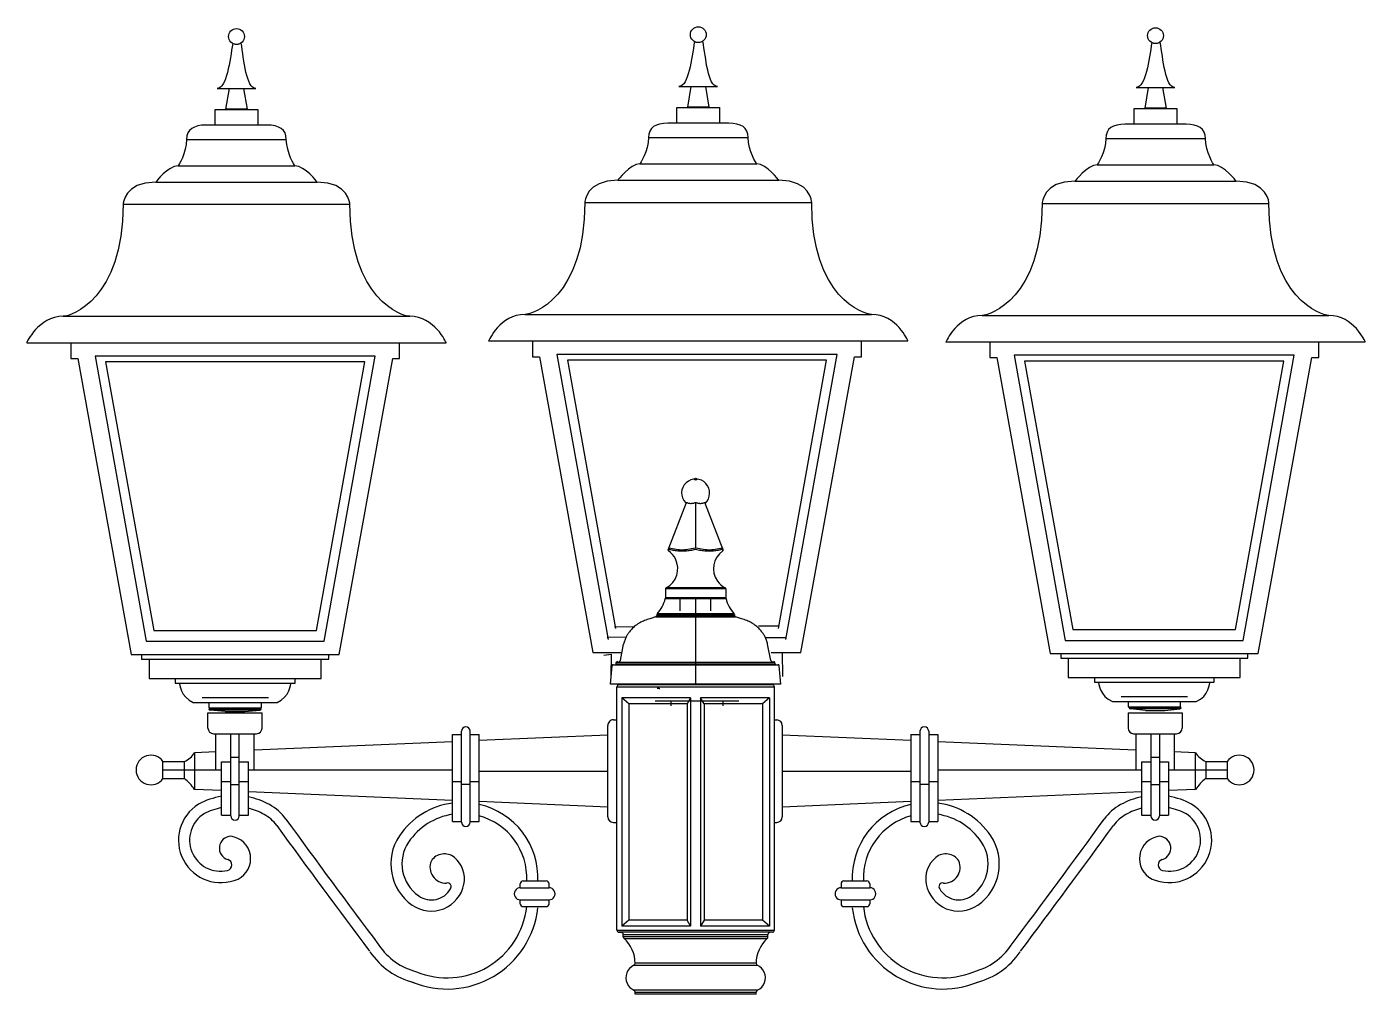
# Model space of a CAD drawing. Extents: x 0 to 180, y 0 to 331.
# Drawn here: x 0.2 to 78.7, y 273.9 to 330.6 of the extents above; entities that cross this region are included whole.
import ezdxf

# ---------------------------------------------------------------- set-up
doc = ezdxf.new("R2010")
doc.units = 0
doc.layers.add('LIVELLO_1', color=160, linetype='Continuous')

# ---------------------------------------------------------------- blocks, each defined once
blk = doc.blocks.new('AI9-BLK1')
at = {"layer": 'LIVELLO_1', "color": 7}
for p, q in [((-53.478, 158.746), (-47.627, 158.746)), ((-80.589, 158.636), (-74.738, 158.636)), ((-26.634, 158.691), (-20.782, 158.691)), ((-53.984, 157.198), (-47.124, 157.198)), ((-81.094, 157.088), (-74.234, 157.088)), ((-27.138, 157.143), (-20.279, 157.143)), ((-82.392, 156.132), (-72.933, 156.132)), ((-55.284, 156.241), (-45.823, 156.241)), ((-28.439, 156.186), (-18.98, 156.186)), ((-84.321, 154.833), (-71.006, 154.833)), ((-57.212, 154.941), (-43.897, 154.941)), ((-30.368, 154.885), (-17.052, 154.885)), ((-87.835, 148.256), (-67.493, 148.256)), ((-60.726, 148.365), (-40.384, 148.365)), ((-33.882, 148.309), (-13.539, 148.309)), ((-52.328, 134.556), (-51.248, 137.339)), ((-50.708, 137.339), (-50.708, 134.646)), ((-49.093, 134.556), (-50.17, 137.339)), ((-52.275, 134.533), (-52.246, 134.586)), ((-48.936, 132.26), (-52.482, 132.26)), ((-52.482, 132.26), (-52.482, 131.736)), ((-48.972, 132.316), (-52.448, 132.316)), ((-48.936, 132.26), (-48.936, 131.736)), ((-52.494, 131.687), (-48.923, 131.687)), ((-50.708, 131.736), (-52.431, 131.736)), ((-51.624, 130.962), (-51.624, 131.658)), ((-50.708, 131.736), (-50.708, 126.669)), ((-48.987, 131.736), (-50.708, 131.736)), ((-49.823, 130.962), (-49.823, 131.658)), ((-53.056, 130.617), (-53.336, 130.521)), ((-53.056, 130.617), (-48.36, 130.617)), ((-52.992, 130.765), (-53.001, 130.677)), ((-48.42, 130.677), (-53.001, 130.677)), ((-52.992, 130.765), (-48.427, 130.765)), ((-48.445, 130.803), (-52.975, 130.803)), ((-48.427, 130.765), (-48.42, 130.677)), ((-48.085, 130.521), (-48.36, 130.617)), ((-55.467, 130.025), (-54.309, 130.044)), ((-45.865, 130.067), (-47.022, 130.067)), ((-55.903, 129.435), (-54.784, 129.442)), ((-55.903, 129.435), (-55.881, 129.391)), ((-55.129, 128.049), (-54.937, 129.009)), ((-45.405, 129.391), (-46.563, 129.391)), ((-46.287, 128.049), (-46.482, 129.009)), ((-83.233, 128.412), (-72.247, 128.412)), ((-82.79, 128.142), (-72.693, 128.142)), ((-29.278, 128.466), (-18.293, 128.466)), ((-28.836, 128.196), (-18.737, 128.196)), ((-55.713, 126.669), (-55.603, 127.753)), ((-55.54, 127.809), (-45.876, 127.809)), ((-55.373, 127.866), (-55.365, 127.941)), ((-55.373, 127.866), (-46.045, 127.866)), ((-46.051, 127.941), (-55.365, 127.941)), ((-46.045, 127.866), (-46.051, 127.941)), ((-45.702, 126.669), (-45.814, 127.753)), ((-81.257, 126.999), (-74.226, 126.999)), ((-81.018, 126.73), (-74.465, 126.73)), ((-50.708, 126.669), (-55.713, 126.669)), ((-55.334, 126.507), (-46.084, 126.507)), ((-55.334, 112.231), (-55.334, 126.507)), ((-55.218, 126.632), (-54.827, 126.669)), ((-46.2, 126.632), (-55.218, 126.632)), ((-54.827, 126.669), (-46.591, 126.669)), ((-45.702, 126.669), (-50.708, 126.669)), ((-46.2, 126.632), (-46.591, 126.669)), ((-46.084, 112.231), (-46.084, 126.507)), ((-27.301, 127.052), (-20.272, 127.052)), ((-27.063, 126.785), (-20.512, 126.785)), ((-79.686, 125.891), (-75.794, 125.891)), ((-55.042, 125.869), (-55.042, 112.467)), ((-54.637, 125.51), (-55.042, 125.869)), ((-51.002, 125.869), (-55.042, 125.869)), ((-51.002, 125.869), (-51.215, 125.51)), ((-51.002, 125.869), (-51.002, 112.467)), ((-50.416, 125.869), (-50.416, 112.467)), ((-46.378, 125.869), (-50.416, 125.869)), ((-46.378, 125.869), (-46.781, 125.51)), ((-46.378, 125.869), (-46.378, 112.467)), ((-25.731, 125.945), (-21.842, 125.945)), ((-79.337, 124.984), (-76.16, 124.984)), ((-79.337, 124.089), (-79.337, 124.984)), ((-76.219, 125.225), (-79.284, 125.225)), ((-79.278, 125.59), (-76.204, 125.59)), ((-78.324, 125.06), (-79.206, 125.142)), ((-76.298, 125.142), (-79.206, 125.142)), ((-78.324, 125.06), (-77.9, 125.06)), ((-77.9, 125.06), (-77.751, 125.06)), ((-77.751, 125.06), (-77.602, 125.06)), ((-76.16, 124.089), (-76.16, 124.984)), ((-54.637, 125.51), (-54.637, 112.825)), ((-51.215, 125.51), (-54.637, 125.51)), ((-52.167, 125.698), (-49.095, 125.698)), ((-51.215, 125.51), (-51.215, 112.825)), ((-50.201, 125.51), (-50.201, 112.825)), ((-46.781, 125.51), (-46.781, 112.825)), ((-25.324, 125.642), (-22.25, 125.642)), ((-25.324, 124.984), (-25.324, 124.089)), ((-25.324, 124.984), (-22.148, 124.984)), ((-22.202, 125.297), (-25.265, 125.297)), ((-24.307, 125.132), (-25.187, 125.216)), ((-22.279, 125.216), (-25.187, 125.216)), ((-24.307, 125.132), (-23.882, 125.132)), ((-23.882, 125.132), (-23.734, 125.132)), ((-23.734, 125.132), (-23.583, 125.132)), ((-22.148, 124.984), (-22.148, 124.089)), ((-55.867, 118.881), (-55.867, 124.243)), ((-55.537, 124.571), (-55.401, 124.571)), ((-46.084, 124.571), (-45.95, 124.571)), ((-45.621, 124.243), (-45.621, 118.881)), ((-79.009, 123.758), (-76.489, 123.758)), ((-78.878, 121.633), (-78.878, 123.758)), ((-78.002, 118.946), (-78.002, 123.758)), ((-77.497, 118.946), (-77.497, 123.758)), ((-76.62, 121.633), (-76.62, 123.758)), ((-64.989, 118.599), (-64.989, 123.721)), ((-64.989, 123.721), (-64.456, 123.721)), ((-64.456, 118.567), (-64.456, 123.913)), ((-63.95, 118.567), (-63.95, 123.913)), ((-63.95, 123.721), (-63.418, 123.721)), ((-63.418, 118.599), (-63.418, 123.721)), ((-55.867, 123.672), (-63.418, 123.353)), ((-38.069, 123.353), (-45.621, 123.672)), ((-38.069, 123.721), (-37.538, 123.721)), ((-38.069, 123.721), (-38.069, 118.599)), ((-37.538, 123.913), (-37.538, 118.567)), ((-37.029, 123.913), (-37.029, 118.567)), ((-37.029, 123.721), (-36.496, 123.721)), ((-36.496, 123.721), (-36.496, 118.599)), ((-24.997, 123.758), (-22.476, 123.758)), ((-24.869, 123.758), (-24.869, 121.633)), ((-23.99, 123.758), (-23.99, 118.946)), ((-23.483, 123.758), (-23.483, 118.946)), ((-22.609, 123.758), (-22.609, 121.633)), ((-78.878, 122.694), (-80.129, 122.639)), ((-80.129, 122.639), (-80.129, 120.492)), ((-64.989, 123.283), (-76.62, 122.791)), ((-24.869, 122.791), (-36.496, 123.283)), ((-21.357, 122.639), (-22.609, 122.694)), ((-21.357, 120.492), (-21.357, 122.639)), ((-81.98, 122.129), (-80.724, 122.129)), ((-81.98, 121.132), (-81.98, 122.129)), ((-80.724, 121.132), (-80.724, 122.129)), ((-78.535, 118.979), (-78.535, 122.118)), ((-78.535, 122.118), (-78.002, 122.118)), ((-78.002, 122.382), (-77.497, 122.382)), ((-77.497, 122.118), (-76.961, 122.118)), ((-76.961, 118.979), (-76.961, 122.118)), ((-24.526, 122.118), (-23.99, 122.118)), ((-24.526, 122.118), (-24.526, 118.979)), ((-23.99, 122.382), (-23.483, 122.382)), ((-23.483, 122.118), (-22.952, 122.118)), ((-22.952, 122.118), (-22.952, 118.979)), ((-20.763, 122.129), (-20.763, 121.132)), ((-20.763, 122.129), (-19.506, 122.129)), ((-19.506, 122.129), (-19.506, 121.132)), ((-81.98, 121.633), (-78.535, 121.633)), ((-81.98, 121.132), (-80.724, 121.132)), ((-76.961, 121.633), (-64.989, 121.633)), ((-63.418, 121.568), (-55.867, 121.568)), ((-45.621, 121.568), (-38.069, 121.568)), ((-36.496, 121.633), (-24.526, 121.633)), ((-22.952, 121.633), (-19.506, 121.633)), ((-20.763, 121.132), (-19.506, 121.132)), ((-78.535, 120.423), (-80.129, 120.492)), ((-78.535, 120.956), (-78.002, 120.956)), ((-78.002, 120.781), (-77.497, 120.781)), ((-77.497, 120.956), (-76.961, 120.956)), ((-64.989, 119.848), (-76.961, 120.356)), ((-64.989, 120.952), (-64.456, 120.952)), ((-64.456, 120.795), (-63.95, 120.795)), ((-63.95, 120.952), (-63.418, 120.952)), ((-38.069, 120.952), (-37.538, 120.952)), ((-37.538, 120.795), (-37.029, 120.795)), ((-37.029, 120.952), (-36.496, 120.952)), ((-24.526, 120.356), (-36.496, 119.848)), ((-24.526, 120.956), (-23.99, 120.956)), ((-23.99, 120.781), (-23.483, 120.781)), ((-23.483, 120.956), (-22.952, 120.956)), ((-21.357, 120.492), (-22.952, 120.423)), ((-55.867, 119.457), (-63.418, 119.781)), ((-38.069, 119.781), (-45.621, 119.457)), ((-78.535, 118.979), (-78.002, 118.979)), ((-77.497, 118.979), (-76.961, 118.979)), ((-24.526, 118.979), (-23.99, 118.979)), ((-23.483, 118.979), (-22.952, 118.979)), ((-64.989, 118.599), (-64.456, 118.599)), ((-63.95, 118.599), (-63.418, 118.599)), ((-55.537, 118.555), (-55.401, 118.555)), ((-46.084, 118.555), (-45.95, 118.555)), ((-38.069, 118.599), (-37.538, 118.599)), ((-37.029, 118.599), (-36.496, 118.599)), ((-61.001, 114.718), (-61.001, 114.952)), ((-60.837, 115.118), (-59.478, 115.118)), ((-59.314, 114.718), (-59.314, 114.952)), ((-42.171, 114.952), (-42.171, 114.718)), ((-42.008, 115.118), (-40.65, 115.118)), ((-40.487, 114.952), (-40.487, 114.718)), ((-61.001, 114.718), (-59.314, 114.718)), ((-61.001, 114.008), (-59.314, 114.008)), ((-61.001, 113.772), (-61.001, 114.008)), ((-59.314, 113.772), (-59.314, 114.008)), ((-42.171, 114.718), (-40.487, 114.718)), ((-42.171, 114.008), (-42.171, 113.772)), ((-42.171, 114.008), (-40.487, 114.008)), ((-40.487, 114.008), (-40.487, 113.772)), ((-60.837, 113.61), (-59.478, 113.61)), ((-42.008, 113.61), (-40.65, 113.61)), ((-54.637, 112.825), (-55.042, 112.467)), ((-51.002, 112.467), (-55.042, 112.467)), ((-51.215, 112.825), (-54.637, 112.825)), ((-51.002, 112.467), (-51.215, 112.825)), ((-50.201, 112.825), (-50.416, 112.467)), ((-46.378, 112.467), (-50.416, 112.467)), ((-46.781, 112.825), (-50.201, 112.825)), ((-46.378, 112.467), (-46.781, 112.825)), ((-55.334, 112.231), (-46.084, 112.231)), ((-46.201, 112.106), (-55.216, 112.106)), ((-55.216, 112.106), (-55.076, 112.103)), ((-54.954, 111.976), (-46.464, 111.976)), ((-54.954, 111.839), (-54.954, 111.976)), ((-46.464, 111.839), (-54.954, 111.839)), ((-54.912, 111.746), (-46.506, 111.746)), ((-46.464, 111.839), (-46.464, 111.976)), ((-46.201, 112.106), (-46.342, 112.103)), ((-54.33, 110.169), (-47.088, 110.169)), ((-47.161, 110.288), (-54.255, 110.288)), ((-47.088, 108.709), (-54.33, 108.709)), ((-54.255, 108.592), (-47.161, 108.592)), ((-54.255, 108.471), (-54.255, 108.592)), ((-47.161, 108.471), (-54.255, 108.471)), ((-47.161, 108.471), (-47.161, 108.592))]:
    blk.add_line(p, q, dxfattribs=at)
for points in [[(-77.045, 160.421), (-78.282, 160.421), (-78.078, 161.631), (-77.25, 161.631)], [(-49.934, 160.53), (-51.172, 160.53), (-50.968, 161.741), (-50.14, 161.741)], [(-23.089, 160.475), (-24.327, 160.475), (-24.123, 161.686), (-23.294, 161.686)], [(-85.962, 145.914), (-82.962, 129.184), (-72.52, 129.184), (-69.518, 145.914)], [(-85.348, 145.578), (-82.519, 129.823), (-72.963, 129.823), (-70.132, 145.578)], [(-32.006, 145.969), (-29.008, 129.238), (-18.566, 129.238), (-15.565, 145.969)], [(-31.395, 145.63), (-28.564, 129.875), (-19.009, 129.875), (-16.178, 145.63)]]:
    blk.add_lwpolyline(points, close=True, dxfattribs=at)
for points in [[(-78.918, 159.477), (-78.918, 160.399), (-77.681, 160.399), (-76.412, 160.399), (-76.412, 159.477)], [(-51.807, 159.587), (-51.807, 160.509), (-50.572, 160.509), (-49.301, 160.509), (-49.301, 159.587)], [(-24.964, 159.532), (-24.964, 160.453), (-23.727, 160.453), (-22.458, 160.453), (-22.458, 159.532)], [(-60.285, 146.76), (-60.285, 145.887), (-59.875, 145.887), (-56.738, 128.522), (-55.098, 128.529)], [(-46.27, 128.529), (-44.525, 128.522), (-41.385, 145.887), (-40.978, 145.887), (-40.978, 146.76)], [(-45.41, 129.292), (-42.41, 146.021), (-58.851, 146.021), (-55.853, 129.292)], [(-45.853, 129.932), (-43.023, 145.685), (-58.238, 145.685), (-55.409, 129.932)], [(-51.248, 137.339), (-51.215, 137.325), (-51.184, 137.313), (-51.151, 137.299), (-51.117, 137.292), (-51.08, 137.284), (-51.044, 137.282), (-51.008, 137.279), (-50.969, 137.279), (-50.933, 137.282), (-50.896, 137.284), (-50.859, 137.292), (-50.817, 137.299), (-50.781, 137.313), (-50.746, 137.325), (-50.708, 137.339), (-50.68, 137.327), (-50.647, 137.316), (-50.616, 137.308), (-50.585, 137.296), (-50.553, 137.292), (-50.52, 137.284), (-50.489, 137.282), (-50.458, 137.279), (-50.428, 137.279), (-50.399, 137.279), (-50.368, 137.282), (-50.338, 137.284), (-50.308, 137.292), (-50.278, 137.296), (-50.25, 137.308), (-50.223, 137.316), (-50.197, 137.327), (-50.17, 137.339)], [(-52.281, 134.675), (-52.282, 134.669), (-52.284, 134.663), (-52.284, 134.657), (-52.285, 134.649), (-52.284, 134.646), (-52.284, 134.64), (-52.282, 134.631), (-52.281, 134.623), (-52.275, 134.617), (-52.273, 134.612), (-52.27, 134.606), (-52.264, 134.599), (-52.258, 134.596), (-52.252, 134.592), (-52.246, 134.586)], [(-52.281, 134.675), (-52.168, 134.646), (-52.065, 134.621), (-51.959, 134.602), (-51.855, 134.585), (-51.759, 134.57), (-51.66, 134.563), (-51.565, 134.556), (-51.471, 134.556), (-51.372, 134.563), (-51.271, 134.57), (-51.166, 134.585), (-51.059, 134.602), (-50.946, 134.621), (-50.83, 134.646), (-50.708, 134.675)], [(-52.246, 134.586), (-52.179, 134.573), (-52.111, 134.554), (-52.042, 134.54), (-51.972, 134.527), (-51.903, 134.516), (-51.833, 134.505), (-51.759, 134.496), (-51.688, 134.489), (-51.616, 134.483), (-51.543, 134.483), (-51.471, 134.483), (-51.396, 134.483), (-51.321, 134.489), (-51.246, 134.496), (-51.168, 134.505), (-51.093, 134.516), (-51.016, 134.527), (-50.938, 134.54), (-50.862, 134.554), (-50.786, 134.573), (-50.708, 134.586)], [(-50.708, 134.675), (-50.589, 134.646), (-50.472, 134.621), (-50.356, 134.602), (-50.25, 134.585), (-50.147, 134.57), (-50.046, 134.563), (-49.949, 134.556), (-49.853, 134.556), (-49.756, 134.563), (-49.661, 134.57), (-49.561, 134.585), (-49.458, 134.602), (-49.354, 134.621), (-49.246, 134.646), (-49.139, 134.675)], [(-50.708, 134.586), (-50.633, 134.573), (-50.555, 134.554), (-50.48, 134.54), (-50.402, 134.527), (-50.324, 134.516), (-50.249, 134.505), (-50.174, 134.496), (-50.097, 134.489), (-50.023, 134.483), (-49.949, 134.483), (-49.876, 134.483), (-49.801, 134.483), (-49.73, 134.489), (-49.658, 134.496), (-49.586, 134.505), (-49.517, 134.516), (-49.446, 134.527), (-49.375, 134.54), (-49.306, 134.554), (-49.239, 134.573), (-49.169, 134.586)], [(-49.139, 134.675), (-49.136, 134.669), (-49.134, 134.663), (-49.134, 134.657), (-49.134, 134.649), (-49.134, 134.646), (-49.134, 134.64), (-49.136, 134.631), (-49.139, 134.623), (-49.14, 134.617), (-49.145, 134.612), (-49.149, 134.606), (-49.153, 134.599), (-49.16, 134.596), (-49.165, 134.592), (-49.169, 134.586)], [(-49.164, 134.573), (-49.142, 134.533), (-49.136, 134.524), (-49.124, 134.504)], [(-56.102, 128.374), (-55.675, 128.435), (-55.681, 127.109)], [(-45.582, 127.109), (-45.614, 128.524), (-45.17, 128.524)], [(-52.852, 126.432), (-52.852, 126.41), (-52.846, 126.377)], [(-46.781, 125.51), (-50.201, 125.51), (-50.416, 125.869)], [(-77.602, 125.06), (-77.178, 125.06), (-76.298, 125.142)], [(-53.089, 125.698), (-52.167, 125.698), (-52.167, 125.394)], [(-49.095, 125.394), (-49.095, 125.698), (-48.174, 125.698)], [(-23.583, 125.132), (-23.158, 125.132), (-22.279, 125.216)]]:
    blk.add_lwpolyline(points, dxfattribs=at)
for centre, radius in [((-77.663, 164.675), 0.464), ((-50.554, 164.784), 0.464), ((-23.71, 164.729), 0.464), ((-50.71, 138.705), 0.0596)]:
    blk.add_circle(centre, radius, dxfattribs=at)
for points, knots in [([(-78.796, 161.631), (-78.242, 161.631), (-78.047, 163.269), (-77.886, 164.265), (-77.82, 164.231), (-77.744, 164.211), (-77.663, 164.211), (-77.565, 164.211), (-77.468, 164.242), (-77.39, 164.295), (-77.222, 163.306), (-77.092, 161.631), (-76.532, 161.631), (-76.532, 161.631), (-78.796, 161.631), (-78.796, 161.631)], [0, 0, 0, 0, 1, 1, 1, 2, 2, 2, 3, 3, 3, 4, 4, 4, 5, 5, 5, 5]), ([(-51.687, 161.741), (-51.132, 161.741), (-50.938, 163.379), (-50.775, 164.375), (-50.71, 164.341), (-50.635, 164.318), (-50.553, 164.318), (-50.455, 164.318), (-50.356, 164.352), (-50.282, 164.405), (-50.111, 163.414), (-49.983, 161.741), (-49.424, 161.741), (-49.424, 161.741), (-51.687, 161.741), (-51.687, 161.741)], [0, 0, 0, 0, 1, 1, 1, 2, 2, 2, 3, 3, 3, 4, 4, 4, 5, 5, 5, 5]), ([(-24.842, 161.686), (-24.288, 161.686), (-24.093, 163.324), (-23.93, 164.32), (-23.865, 164.286), (-23.791, 164.263), (-23.708, 164.263), (-23.611, 164.263), (-23.513, 164.295), (-23.438, 164.35), (-23.267, 163.361), (-23.137, 161.686), (-22.579, 161.686), (-22.579, 161.686), (-24.842, 161.686), (-24.842, 161.686)], [0, 0, 0, 0, 1, 1, 1, 2, 2, 2, 3, 3, 3, 4, 4, 4, 5, 5, 5, 5]), ([(-50.553, 146.815), (-50.553, 146.815), (-62.864, 146.815), (-62.864, 146.815), (-62.864, 146.815), (-62.194, 148.365), (-60.726, 148.365), (-60.266, 148.365), (-57.212, 149.371), (-57.212, 154.941), (-57.212, 154.941), (-57.169, 156.241), (-55.284, 156.241), (-55.284, 156.241), (-54.57, 157.198), (-53.984, 157.198), (-53.984, 157.198), (-53.478, 157.949), (-53.478, 158.746), (-53.478, 159.335), (-53.053, 159.587), (-52.351, 159.587), (-52.351, 159.587), (-50.553, 159.587), (-50.553, 159.587), (-50.553, 159.587), (-48.76, 159.587), (-48.76, 159.587), (-48.054, 159.587), (-47.627, 159.335), (-47.627, 158.746), (-47.627, 157.949), (-47.124, 157.198), (-47.124, 157.198), (-46.537, 157.198), (-45.823, 156.241), (-45.823, 156.241), (-43.937, 156.241), (-43.897, 154.941), (-43.897, 154.941), (-43.897, 149.371), (-40.845, 148.365), (-40.384, 148.365), (-38.916, 148.365), (-38.244, 146.815), (-38.244, 146.815), (-38.244, 146.815), (-50.553, 146.815), (-50.553, 146.815)], [0, 0, 0, 0, 1, 1, 1, 2, 2, 2, 3, 3, 3, 4, 4, 4, 5, 5, 5, 6, 6, 6, 7, 7, 7, 8, 8, 8, 9, 9, 9, 10, 10, 10, 11, 11, 11, 12, 12, 12, 13, 13, 13, 14, 14, 14, 15, 15, 15, 16, 16, 16, 16]), ([(-23.708, 146.76), (-23.708, 146.76), (-36.019, 146.76), (-36.019, 146.76), (-36.019, 146.76), (-35.348, 148.309), (-33.882, 148.309), (-33.421, 148.309), (-30.368, 149.316), (-30.368, 154.885), (-30.368, 154.885), (-30.326, 156.186), (-28.439, 156.186), (-28.439, 156.186), (-27.724, 157.143), (-27.138, 157.143), (-27.138, 157.143), (-26.634, 157.897), (-26.634, 158.691), (-26.634, 159.28), (-26.208, 159.532), (-25.506, 159.532), (-25.506, 159.532), (-23.708, 159.532), (-23.708, 159.532), (-23.708, 159.532), (-21.915, 159.532), (-21.915, 159.532), (-21.21, 159.532), (-20.782, 159.28), (-20.782, 158.691), (-20.782, 157.897), (-20.279, 157.143), (-20.279, 157.143), (-19.694, 157.143), (-18.98, 156.186), (-18.98, 156.186), (-17.092, 156.186), (-17.052, 154.885), (-17.052, 154.885), (-17.052, 149.316), (-14, 148.309), (-13.539, 148.309), (-12.073, 148.309), (-11.4, 146.76), (-11.4, 146.76), (-11.4, 146.76), (-23.708, 146.76), (-23.708, 146.76)], [0, 0, 0, 0, 1, 1, 1, 2, 2, 2, 3, 3, 3, 4, 4, 4, 5, 5, 5, 6, 6, 6, 7, 7, 7, 8, 8, 8, 9, 9, 9, 10, 10, 10, 11, 11, 11, 12, 12, 12, 13, 13, 13, 14, 14, 14, 15, 15, 15, 16, 16, 16, 16]), ([(-77.663, 146.706), (-77.663, 146.706), (-89.976, 146.706), (-89.976, 146.706), (-89.976, 146.706), (-89.305, 148.256), (-87.835, 148.256), (-87.376, 148.256), (-84.321, 149.261), (-84.321, 154.833), (-84.321, 154.833), (-84.28, 156.132), (-82.392, 156.132), (-82.392, 156.132), (-81.68, 157.088), (-81.094, 157.088), (-81.094, 157.088), (-80.589, 157.842), (-80.589, 158.636), (-80.589, 159.225), (-80.164, 159.477), (-79.461, 159.477), (-79.461, 159.477), (-77.663, 159.477), (-77.663, 159.477), (-77.663, 159.477), (-75.872, 159.477), (-75.872, 159.477), (-75.165, 159.477), (-74.738, 159.225), (-74.738, 158.636), (-74.738, 157.842), (-74.234, 157.088), (-74.234, 157.088), (-73.648, 157.088), (-72.933, 156.132), (-72.933, 156.132), (-71.046, 156.132), (-71.006, 154.833), (-71.006, 154.833), (-71.006, 149.261), (-67.956, 148.256), (-67.493, 148.256), (-66.025, 148.256), (-65.355, 146.706), (-65.355, 146.706), (-65.355, 146.706), (-77.663, 146.706), (-77.663, 146.706)], [0, 0, 0, 0, 1, 1, 1, 2, 2, 2, 3, 3, 3, 4, 4, 4, 5, 5, 5, 6, 6, 6, 7, 7, 7, 8, 8, 8, 9, 9, 9, 10, 10, 10, 11, 11, 11, 12, 12, 12, 13, 13, 13, 14, 14, 14, 15, 15, 15, 16, 16, 16, 16]), ([(-87.396, 146.652), (-87.396, 146.652), (-87.396, 145.778), (-87.396, 145.778), (-87.396, 145.778), (-86.986, 145.778), (-86.986, 145.778), (-86.986, 145.778), (-83.848, 128.412), (-83.848, 128.412), (-83.848, 128.412), (-83.233, 128.412), (-83.233, 128.412), (-83.233, 128.412), (-83.233, 128.142), (-83.233, 128.142), (-83.233, 128.142), (-82.79, 128.142), (-82.79, 128.142), (-82.79, 128.142), (-82.79, 126.999), (-82.79, 126.999), (-82.79, 126.999), (-81.257, 126.999), (-81.257, 126.999), (-81.257, 126.999), (-81.257, 126.73), (-81.257, 126.73), (-81.257, 126.73), (-81.018, 126.73), (-81.018, 126.73), (-81.018, 126.73), (-80.949, 125.891), (-80.198, 125.59), (-80.198, 125.59), (-79.278, 125.59), (-79.278, 125.59), (-79.278, 125.59), (-79.278, 125.284), (-79.278, 125.284), (-79.278, 125.284), (-78.901, 125.284), (-78.901, 125.284)], [0, 0, 0, 0, 1, 1, 1, 2, 2, 2, 3, 3, 3, 4, 4, 4, 5, 5, 5, 6, 6, 6, 7, 7, 7, 8, 8, 8, 9, 9, 9, 10, 10, 10, 11, 11, 11, 12, 12, 12, 13, 13, 13, 14, 14, 14, 14]), ([(-78.901, 125.284), (-78.901, 125.284), (-76.579, 125.284), (-76.579, 125.284), (-76.579, 125.284), (-76.204, 125.284), (-76.204, 125.284), (-76.204, 125.284), (-76.204, 125.59), (-76.204, 125.59), (-76.204, 125.59), (-75.285, 125.59), (-75.285, 125.59), (-74.535, 125.891), (-74.465, 126.73), (-74.465, 126.73), (-74.465, 126.73), (-74.226, 126.73), (-74.226, 126.73), (-74.226, 126.73), (-74.226, 126.999), (-74.226, 126.999), (-74.226, 126.999), (-72.693, 126.999), (-72.693, 126.999), (-72.693, 126.999), (-72.693, 128.142), (-72.693, 128.142), (-72.693, 128.142), (-72.247, 128.142), (-72.247, 128.142), (-72.247, 128.142), (-72.247, 128.412), (-72.247, 128.412), (-72.247, 128.412), (-71.633, 128.412), (-71.633, 128.412), (-71.633, 128.412), (-68.495, 145.778), (-68.495, 145.778), (-68.495, 145.778), (-68.088, 145.778), (-68.088, 145.778), (-68.088, 145.778), (-68.088, 146.652), (-68.088, 146.652)], [0, 0, 0, 0, 1, 1, 1, 2, 2, 2, 3, 3, 3, 4, 4, 4, 5, 5, 5, 6, 6, 6, 7, 7, 7, 8, 8, 8, 9, 9, 9, 10, 10, 10, 11, 11, 11, 12, 12, 12, 13, 13, 13, 14, 14, 14, 15, 15, 15, 15]), ([(-33.44, 146.706), (-33.44, 146.706), (-33.44, 145.832), (-33.44, 145.832), (-33.44, 145.832), (-33.032, 145.832), (-33.032, 145.832), (-33.032, 145.832), (-29.894, 128.466), (-29.894, 128.466), (-29.894, 128.466), (-29.278, 128.466), (-29.278, 128.466), (-29.278, 128.466), (-29.278, 128.196), (-29.278, 128.196), (-29.278, 128.196), (-28.836, 128.196), (-28.836, 128.196), (-28.836, 128.196), (-28.836, 127.052), (-28.836, 127.052), (-28.836, 127.052), (-27.301, 127.052), (-27.301, 127.052), (-27.301, 127.052), (-27.301, 126.785), (-27.301, 126.785), (-27.301, 126.785), (-27.063, 126.785), (-27.063, 126.785), (-27.063, 126.785), (-26.995, 125.945), (-26.244, 125.642), (-26.244, 125.642), (-25.324, 125.642), (-25.324, 125.642), (-25.324, 125.642), (-25.324, 125.339), (-25.324, 125.339), (-25.324, 125.339), (-24.948, 125.339), (-24.948, 125.339)], [0, 0, 0, 0, 1, 1, 1, 2, 2, 2, 3, 3, 3, 4, 4, 4, 5, 5, 5, 6, 6, 6, 7, 7, 7, 8, 8, 8, 9, 9, 9, 10, 10, 10, 11, 11, 11, 12, 12, 12, 13, 13, 13, 14, 14, 14, 14]), ([(-24.948, 125.339), (-24.948, 125.339), (-22.625, 125.339), (-22.625, 125.339), (-22.625, 125.339), (-22.25, 125.339), (-22.25, 125.339), (-22.25, 125.339), (-22.25, 125.642), (-22.25, 125.642), (-22.25, 125.642), (-21.329, 125.642), (-21.329, 125.642), (-20.579, 125.945), (-20.512, 126.785), (-20.512, 126.785), (-20.512, 126.785), (-20.272, 126.785), (-20.272, 126.785), (-20.272, 126.785), (-20.272, 127.052), (-20.272, 127.052), (-20.272, 127.052), (-18.737, 127.052), (-18.737, 127.052), (-18.737, 127.052), (-18.737, 128.196), (-18.737, 128.196), (-18.737, 128.196), (-18.293, 128.196), (-18.293, 128.196), (-18.293, 128.196), (-18.293, 128.466), (-18.293, 128.466), (-18.293, 128.466), (-17.68, 128.466), (-17.68, 128.466), (-17.68, 128.466), (-14.541, 145.832), (-14.541, 145.832), (-14.541, 145.832), (-14.133, 145.832), (-14.133, 145.832), (-14.133, 145.832), (-14.133, 146.706), (-14.133, 146.706)], [0, 0, 0, 0, 1, 1, 1, 2, 2, 2, 3, 3, 3, 4, 4, 4, 5, 5, 5, 6, 6, 6, 7, 7, 7, 8, 8, 8, 9, 9, 9, 10, 10, 10, 11, 11, 11, 12, 12, 12, 13, 13, 13, 14, 14, 14, 15, 15, 15, 15]), ([(-50.147, 137.279), (-49.816, 137.588), (-49.797, 138.111), (-50.107, 138.443), (-50.416, 138.779), (-50.936, 138.795), (-51.268, 138.485), (-51.602, 138.172), (-51.621, 137.652), (-51.31, 137.322), (-51.297, 137.308), (-51.284, 137.292), (-51.268, 137.279)], [0, 0, 0, 0, 1, 1, 1, 2, 2, 2, 3, 3, 3, 4, 4, 4, 4]), ([(-52.448, 132.316), (-51.826, 132.634), (-51.579, 133.4), (-51.898, 134.021), (-51.993, 134.206), (-52.133, 134.365), (-52.303, 134.483)], [0, 0, 0, 0, 1, 1, 1, 2, 2, 2, 2]), ([(-49.115, 134.483), (-49.689, 134.083), (-49.831, 133.292), (-49.433, 132.718), (-49.314, 132.547), (-49.153, 132.409), (-48.972, 132.316)], [0, 0, 0, 0, 1, 1, 1, 2, 2, 2, 2]), ([(-53.336, 130.521), (-53.381, 130.507), (-53.429, 130.495), (-53.477, 130.483), (-53.529, 130.467), (-53.578, 130.449), (-53.626, 130.431), (-53.678, 130.412), (-53.73, 130.394), (-53.778, 130.371), (-53.829, 130.351), (-53.877, 130.327), (-53.924, 130.301), (-53.972, 130.278), (-54.018, 130.251), (-54.061, 130.226), (-54.104, 130.194), (-54.148, 130.167), (-54.193, 130.135), (-54.23, 130.106), (-54.271, 130.078), (-54.309, 130.044), (-54.346, 130.011), (-54.384, 129.977), (-54.416, 129.945), (-54.449, 129.913), (-54.481, 129.88), (-54.51, 129.846), (-54.542, 129.809), (-54.568, 129.777), (-54.596, 129.741), (-54.632, 129.693), (-54.667, 129.648), (-54.698, 129.597), (-54.729, 129.545), (-54.758, 129.496), (-54.784, 129.442), (-54.82, 129.377), (-54.848, 129.31), (-54.871, 129.24), (-54.897, 129.167), (-54.915, 129.087), (-54.937, 129.009)], [0, 0, 0, 0, 1, 1, 1, 2, 2, 2, 3, 3, 3, 4, 4, 4, 5, 5, 5, 6, 6, 6, 7, 7, 7, 8, 8, 8, 9, 9, 9, 10, 10, 10, 11, 11, 11, 12, 12, 12, 13, 13, 13, 14, 14, 14, 14]), ([(-46.482, 129.009), (-46.502, 129.087), (-46.52, 129.167), (-46.545, 129.24), (-46.57, 129.31), (-46.6, 129.377), (-46.633, 129.442), (-46.66, 129.496), (-46.691, 129.545), (-46.722, 129.597), (-46.753, 129.648), (-46.786, 129.693), (-46.821, 129.741), (-46.848, 129.777), (-46.875, 129.809), (-46.906, 129.846), (-46.937, 129.88), (-46.969, 129.913), (-47, 129.945), (-47.034, 129.977), (-47.07, 130.011), (-47.108, 130.044), (-47.146, 130.078), (-47.186, 130.106), (-47.227, 130.135), (-47.269, 130.167), (-47.311, 130.194), (-47.355, 130.226), (-47.4, 130.251), (-47.446, 130.278), (-47.491, 130.301), (-47.54, 130.327), (-47.591, 130.351), (-47.638, 130.371), (-47.689, 130.394), (-47.738, 130.412), (-47.789, 130.431), (-47.84, 130.449), (-47.891, 130.467), (-47.94, 130.483), (-47.988, 130.495), (-48.035, 130.507), (-48.085, 130.521)], [0, 0, 0, 0, 1, 1, 1, 2, 2, 2, 3, 3, 3, 4, 4, 4, 5, 5, 5, 6, 6, 6, 7, 7, 7, 8, 8, 8, 9, 9, 9, 10, 10, 10, 11, 11, 11, 12, 12, 12, 13, 13, 13, 14, 14, 14, 14]), ([(-77.899, 125.06), (-77.899, 125.06), (-77.9, 125.06), (-77.9, 125.06), (-77.9, 125.06), (-77.9, 125.061), (-77.9, 125.061), (-77.899, 125.061), (-77.899, 125.061), (-77.899, 125.06)], [0, 0, 0, 0, 1, 1, 1, 2, 2, 2, 3, 3, 3, 3]), ([(-77.75, 125.06), (-77.75, 125.06), (-77.751, 125.06), (-77.751, 125.06), (-77.751, 125.06), (-77.751, 125.061), (-77.751, 125.061), (-77.75, 125.061), (-77.75, 125.061), (-77.75, 125.06)], [0, 0, 0, 0, 1, 1, 1, 2, 2, 2, 3, 3, 3, 3]), ([(-23.88, 125.132), (-23.88, 125.132), (-23.882, 125.132), (-23.882, 125.132), (-23.882, 125.132), (-23.882, 125.135), (-23.882, 125.135), (-23.88, 125.135), (-23.88, 125.135), (-23.88, 125.132)], [0, 0, 0, 0, 1, 1, 1, 2, 2, 2, 3, 3, 3, 3]), ([(-23.732, 125.132), (-23.732, 125.132), (-23.734, 125.132), (-23.734, 125.132), (-23.734, 125.132), (-23.734, 125.135), (-23.734, 125.135), (-23.732, 125.135), (-23.732, 125.135), (-23.732, 125.132)], [0, 0, 0, 0, 1, 1, 1, 2, 2, 2, 3, 3, 3, 3]), ([(-63.95, 123.913), (-63.95, 124.054), (-64.065, 124.17), (-64.202, 124.17), (-64.341, 124.17), (-64.456, 124.054), (-64.456, 123.913)], [0, 0, 0, 0, 1, 1, 1, 2, 2, 2, 2]), ([(-55.537, 124.571), (-55.625, 124.571), (-55.708, 124.539), (-55.768, 124.477), (-55.831, 124.413), (-55.867, 124.33), (-55.867, 124.243)], [0, 0, 0, 0, 1, 1, 1, 2, 2, 2, 2]), ([(-37.029, 123.913), (-37.029, 124.054), (-37.144, 124.17), (-37.284, 124.17), (-37.422, 124.17), (-37.538, 124.054), (-37.538, 123.913)], [0, 0, 0, 0, 1, 1, 1, 2, 2, 2, 2]), ([(-81.98, 122.129), (-82.198, 122.44), (-82.589, 122.573), (-82.953, 122.46), (-83.312, 122.344), (-83.558, 122.01), (-83.558, 121.633), (-83.558, 121.252), (-83.312, 120.915), (-82.953, 120.804), (-82.589, 120.686), (-82.198, 120.82), (-81.98, 121.132)], [0, 0, 0, 0, 1, 1, 1, 2, 2, 2, 3, 3, 3, 4, 4, 4, 4]), ([(-19.506, 121.132), (-19.289, 120.82), (-18.896, 120.686), (-18.532, 120.804), (-18.173, 120.915), (-17.927, 121.252), (-17.927, 121.633), (-17.927, 122.01), (-18.173, 122.344), (-18.532, 122.46), (-18.896, 122.573), (-19.289, 122.44), (-19.506, 122.129)], [0, 0, 0, 0, 1, 1, 1, 2, 2, 2, 3, 3, 3, 4, 4, 4, 4]), ([(-79.892, 119.625), (-81.003, 118.938), (-81.393, 117.508), (-80.783, 116.349), (-80.174, 115.193), (-78.773, 114.705), (-77.575, 115.231)], [0, 0, 0, 0, 1, 1, 1, 2, 2, 2, 2]), ([(-23.908, 115.231), (-22.712, 114.705), (-21.313, 115.193), (-20.702, 116.349), (-20.092, 117.508), (-20.482, 118.938), (-21.595, 119.625)], [0, 0, 0, 0, 1, 1, 1, 2, 2, 2, 2]), ([(-79.546, 119.071), (-80.309, 118.601), (-80.622, 117.653), (-80.283, 116.825), (-79.945, 116.001), (-79.058, 115.538), (-78.187, 115.738)], [0, 0, 0, 0, 1, 1, 1, 2, 2, 2, 2]), ([(-78.002, 118.946), (-78.002, 118.807), (-77.888, 118.692), (-77.749, 118.692), (-77.608, 118.692), (-77.497, 118.807), (-77.497, 118.946)], [0, 0, 0, 0, 1, 1, 1, 2, 2, 2, 2]), ([(-74.769, 118.752), (-72.965, 116.274), (-71.143, 113.808), (-69.304, 111.355), (-68.785, 110.579), (-68, 110.025), (-67.099, 109.792)], [0, 0, 0, 0, 1, 1, 1, 2, 2, 2, 2]), ([(-40.863, 113.61), (-40.699, 112.141), (-39.851, 110.834), (-38.579, 110.083), (-37.308, 109.332), (-35.754, 109.224), (-34.387, 109.792), (-33.487, 110.025), (-32.702, 110.579), (-32.181, 111.355), (-30.342, 113.808), (-28.519, 116.274), (-26.717, 118.752)], [0, 0, 0, 0, 1, 1, 1, 2, 2, 2, 3, 3, 3, 4, 4, 4, 4]), ([(-23.99, 118.946), (-23.99, 118.807), (-23.879, 118.692), (-23.738, 118.692), (-23.599, 118.692), (-23.483, 118.807), (-23.483, 118.946)], [0, 0, 0, 0, 1, 1, 1, 2, 2, 2, 2]), ([(-23.298, 115.738), (-22.43, 115.538), (-21.541, 116.001), (-21.202, 116.825), (-20.865, 117.653), (-21.177, 118.601), (-21.939, 119.071)], [0, 0, 0, 0, 1, 1, 1, 2, 2, 2, 2]), ([(-64.456, 118.567), (-64.456, 118.427), (-64.341, 118.314), (-64.202, 118.314), (-64.065, 118.314), (-63.95, 118.427), (-63.95, 118.567)], [0, 0, 0, 0, 1, 1, 1, 2, 2, 2, 2]), ([(-37.538, 118.567), (-37.538, 118.427), (-37.422, 118.314), (-37.284, 118.314), (-37.144, 118.314), (-37.029, 118.427), (-37.029, 118.567)], [0, 0, 0, 0, 1, 1, 1, 2, 2, 2, 2]), ([(-77.987, 117.741), (-78.33, 117.735), (-78.619, 117.477), (-78.664, 117.135), (-78.709, 116.793), (-78.5, 116.469), (-78.169, 116.372)], [0, 0, 0, 0, 1, 1, 1, 2, 2, 2, 2]), ([(-77.575, 115.231), (-77.049, 115.488), (-76.755, 116.06), (-76.85, 116.636), (-76.94, 117.216), (-77.404, 117.663), (-77.987, 117.741)], [0, 0, 0, 0, 1, 1, 1, 2, 2, 2, 2]), ([(-23.504, 117.741), (-24.08, 117.663), (-24.545, 117.216), (-24.637, 116.636), (-24.732, 116.06), (-24.437, 115.488), (-23.908, 115.231)], [0, 0, 0, 0, 1, 1, 1, 2, 2, 2, 2]), ([(-23.317, 116.372), (-22.988, 116.469), (-22.775, 116.793), (-22.821, 117.135), (-22.867, 117.477), (-23.156, 117.735), (-23.504, 117.741)], [0, 0, 0, 0, 1, 1, 1, 2, 2, 2, 2]), ([(-78.187, 115.738), (-78.041, 115.77), (-77.938, 115.898), (-77.933, 116.048), (-77.929, 116.199), (-78.026, 116.332), (-78.169, 116.372)], [0, 0, 0, 0, 1, 1, 1, 2, 2, 2, 2]), ([(-64.875, 116.5), (-65.075, 116.668), (-65.339, 116.74), (-65.595, 116.698), (-65.852, 116.663), (-66.082, 116.512), (-66.225, 116.297), (-66.357, 116.004), (-66.326, 115.66), (-66.141, 115.393), (-65.96, 115.13), (-65.654, 114.978), (-65.33, 114.995)], [0, 0, 0, 0, 1, 1, 1, 2, 2, 2, 3, 3, 3, 4, 4, 4, 4]), ([(-36.157, 114.995), (-35.833, 114.978), (-35.527, 115.13), (-35.344, 115.393), (-35.161, 115.66), (-35.132, 116.004), (-35.261, 116.297), (-35.403, 116.512), (-35.632, 116.663), (-35.89, 116.698), (-36.149, 116.74), (-36.41, 116.668), (-36.612, 116.5)], [0, 0, 0, 0, 1, 1, 1, 2, 2, 2, 3, 3, 3, 4, 4, 4, 4]), ([(-23.317, 116.372), (-23.461, 116.332), (-23.558, 116.199), (-23.552, 116.048), (-23.549, 115.898), (-23.444, 115.77), (-23.298, 115.738)], [0, 0, 0, 0, 1, 1, 1, 2, 2, 2, 2]), ([(-67.344, 113.7), (-66.801, 113.321), (-66.104, 113.245), (-65.492, 113.492), (-64.879, 113.741), (-64.438, 114.283), (-64.311, 114.932)], [0, 0, 0, 0, 1, 1, 1, 2, 2, 2, 2]), ([(-65.105, 114.651), (-65.05, 114.726), (-65.042, 114.825), (-65.095, 114.902), (-65.147, 114.981), (-65.24, 115.016), (-65.33, 114.995)], [0, 0, 0, 0, 1, 1, 1, 2, 2, 2, 2]), ([(-60.837, 115.118), (-60.88, 115.118), (-60.92, 115.102), (-60.953, 115.068), (-60.98, 115.037), (-61.001, 114.996), (-61.001, 114.952)], [0, 0, 0, 0, 1, 1, 1, 2, 2, 2, 2]), ([(-37.177, 114.932), (-37.051, 114.283), (-36.606, 113.741), (-35.994, 113.492), (-35.383, 113.245), (-34.684, 113.321), (-34.143, 113.7)], [0, 0, 0, 0, 1, 1, 1, 2, 2, 2, 2]), ([(-36.157, 114.995), (-36.246, 115.016), (-36.34, 114.981), (-36.391, 114.902), (-36.44, 114.825), (-36.438, 114.726), (-36.382, 114.651)], [0, 0, 0, 0, 1, 1, 1, 2, 2, 2, 2]), ([(-66.966, 114.239), (-66.671, 114.028), (-66.301, 113.957), (-65.946, 114.036), (-65.592, 114.112), (-65.289, 114.337), (-65.105, 114.651)], [0, 0, 0, 0, 1, 1, 1, 2, 2, 2, 2]), ([(-61.001, 114.718), (-61.126, 114.718), (-61.245, 114.651), (-61.305, 114.541), (-61.37, 114.431), (-61.37, 114.295), (-61.305, 114.187), (-61.245, 114.077), (-61.126, 114.008), (-61.001, 114.008)], [0, 0, 0, 0, 1, 1, 1, 2, 2, 2, 3, 3, 3, 3]), ([(-59.314, 114.008), (-59.189, 114.008), (-59.07, 114.077), (-59.009, 114.187), (-58.944, 114.295), (-58.944, 114.431), (-59.009, 114.541), (-59.07, 114.651), (-59.189, 114.718), (-59.314, 114.718)], [0, 0, 0, 0, 1, 1, 1, 2, 2, 2, 3, 3, 3, 3]), ([(-42.171, 114.718), (-42.298, 114.718), (-42.415, 114.651), (-42.479, 114.541), (-42.543, 114.431), (-42.543, 114.295), (-42.479, 114.187), (-42.415, 114.077), (-42.298, 114.008), (-42.171, 114.008)], [0, 0, 0, 0, 1, 1, 1, 2, 2, 2, 3, 3, 3, 3]), ([(-40.487, 114.008), (-40.36, 114.008), (-40.244, 114.077), (-40.18, 114.187), (-40.118, 114.295), (-40.118, 114.431), (-40.18, 114.541), (-40.244, 114.651), (-40.36, 114.718), (-40.487, 114.718)], [0, 0, 0, 0, 1, 1, 1, 2, 2, 2, 3, 3, 3, 3]), ([(-36.382, 114.651), (-36.2, 114.337), (-35.893, 114.112), (-35.539, 114.036), (-35.184, 113.957), (-34.816, 114.028), (-34.519, 114.239)], [0, 0, 0, 0, 1, 1, 1, 2, 2, 2, 2]), ([(-67.348, 109.186), (-65.794, 108.54), (-64.023, 108.663), (-62.573, 109.52), (-61.123, 110.373), (-60.16, 111.863), (-59.97, 113.537)], [0, 0, 0, 0, 1, 1, 1, 2, 2, 2, 2]), ([(-67.099, 109.792), (-65.733, 109.224), (-64.18, 109.332), (-62.907, 110.083), (-61.634, 110.834), (-60.789, 112.141), (-60.622, 113.61)], [0, 0, 0, 0, 1, 1, 1, 2, 2, 2, 2]), ([(-41.515, 113.537), (-41.327, 111.863), (-40.362, 110.373), (-38.913, 109.52), (-37.462, 108.663), (-35.691, 108.54), (-34.136, 109.186)], [0, 0, 0, 0, 1, 1, 1, 2, 2, 2, 2]), ([(-54.33, 110.169), (-54.734, 109.987), (-54.915, 109.514), (-54.734, 109.111), (-54.654, 108.929), (-54.51, 108.787), (-54.33, 108.709)], [0, 0, 0, 0, 1, 1, 1, 2, 2, 2, 2]), ([(-47.088, 108.709), (-46.684, 108.888), (-46.502, 109.363), (-46.684, 109.767), (-46.764, 109.947), (-46.906, 110.089), (-47.088, 110.169)], [0, 0, 0, 0, 1, 1, 1, 2, 2, 2, 2])]:
    blk.add_open_spline(points, degree=3, knots=knots, dxfattribs=at)
for points in [[(-52.328, 134.556), (-52.336, 134.531), (-52.328, 134.496), (-52.303, 134.483)], [(-49.115, 134.483), (-49.091, 134.496), (-49.081, 134.531), (-49.093, 134.556)], [(-52.448, 132.316), (-52.468, 132.304), (-52.482, 132.283), (-52.482, 132.26)], [(-48.936, 132.26), (-48.936, 132.283), (-48.949, 132.304), (-48.972, 132.316)], [(-52.975, 130.803), (-52.737, 131.047), (-52.571, 131.354), (-52.494, 131.687)], [(-52.975, 130.803), (-52.737, 131.047), (-52.571, 131.354), (-52.494, 131.687)], [(-52.431, 131.736), (-52.462, 131.736), (-52.488, 131.716), (-52.494, 131.687)], [(-48.923, 131.687), (-48.93, 131.716), (-48.956, 131.736), (-48.987, 131.736)], [(-48.923, 131.687), (-48.846, 131.354), (-48.682, 131.047), (-48.445, 130.803)], [(-48.923, 131.687), (-48.846, 131.354), (-48.682, 131.047), (-48.445, 130.803)], [(-53.056, 130.617), (-53.026, 130.622), (-53.001, 130.644), (-53.001, 130.677)], [(-48.42, 130.677), (-48.415, 130.644), (-48.39, 130.622), (-48.36, 130.617)], [(-55.54, 127.809), (-55.574, 127.809), (-55.6, 127.785), (-55.603, 127.753)], [(-55.436, 127.809), (-55.404, 127.809), (-55.376, 127.832), (-55.373, 127.866)], [(-55.303, 127.997), (-55.334, 127.997), (-55.362, 127.974), (-55.365, 127.941)], [(-55.194, 127.997), (-55.164, 127.997), (-55.137, 128.02), (-55.129, 128.049)], [(-46.287, 128.049), (-46.282, 128.02), (-46.254, 127.997), (-46.224, 127.997)], [(-46.051, 127.941), (-46.056, 127.974), (-46.081, 127.997), (-46.115, 127.997)], [(-46.045, 127.866), (-46.042, 127.832), (-46.015, 127.809), (-45.982, 127.809)], [(-45.814, 127.753), (-45.817, 127.785), (-45.846, 127.809), (-45.876, 127.809)], [(-55.218, 126.632), (-55.284, 126.629), (-55.334, 126.574), (-55.334, 126.507)], [(-46.084, 126.507), (-46.084, 126.574), (-46.136, 126.629), (-46.2, 126.632)], [(-52.965, 126.432), (-52.928, 126.432), (-52.888, 126.432), (-52.852, 126.436)], [(-79.284, 125.225), (-79.279, 125.18), (-79.246, 125.147), (-79.206, 125.142)], [(-76.298, 125.142), (-76.255, 125.147), (-76.224, 125.18), (-76.219, 125.225)], [(-25.265, 125.297), (-25.261, 125.255), (-25.228, 125.22), (-25.187, 125.216)], [(-22.279, 125.216), (-22.237, 125.22), (-22.206, 125.255), (-22.202, 125.297)], [(-45.621, 124.243), (-45.621, 124.423), (-45.766, 124.571), (-45.95, 124.571)], [(-79.337, 124.089), (-79.337, 123.904), (-79.188, 123.758), (-79.009, 123.758)], [(-76.489, 123.758), (-76.309, 123.758), (-76.16, 123.904), (-76.16, 124.089)], [(-25.324, 124.089), (-25.324, 123.904), (-25.176, 123.758), (-24.997, 123.758)], [(-22.476, 123.758), (-22.297, 123.758), (-22.148, 123.904), (-22.148, 124.089)], [(-80.724, 122.129), (-80.478, 122.233), (-80.269, 122.413), (-80.129, 122.639)], [(-21.357, 122.639), (-21.216, 122.413), (-21.008, 122.233), (-20.763, 122.129)], [(-80.129, 120.492), (-80.299, 120.732), (-80.497, 120.946), (-80.724, 121.132)], [(-20.763, 121.132), (-20.988, 120.946), (-21.189, 120.732), (-21.357, 120.492)], [(-78.535, 120.086), (-79.009, 120.01), (-79.47, 119.852), (-79.892, 119.625)], [(-75.723, 119.596), (-76.11, 119.811), (-76.528, 119.964), (-76.961, 120.056)], [(-74.769, 118.752), (-75.023, 119.1), (-75.346, 119.387), (-75.723, 119.596)], [(-64.989, 119.691), (-66.253, 119.524), (-67.387, 118.828), (-68.1, 117.767)], [(-59.969, 115.088), (-59.875, 117.231), (-61.325, 119.138), (-63.418, 119.614)], [(-38.069, 119.614), (-40.161, 119.138), (-41.608, 117.231), (-41.518, 115.088)], [(-33.385, 117.767), (-34.1, 118.828), (-35.233, 119.524), (-36.496, 119.691)], [(-25.762, 119.596), (-26.139, 119.387), (-26.465, 119.1), (-26.717, 118.752)], [(-24.526, 120.056), (-24.959, 119.964), (-25.375, 119.811), (-25.762, 119.596)], [(-21.595, 119.625), (-22.018, 119.852), (-22.475, 120.01), (-22.952, 120.086)], [(-78.535, 119.422), (-78.901, 119.349), (-79.254, 119.226), (-79.581, 119.049)], [(-76.04, 119.022), (-76.328, 119.182), (-76.639, 119.304), (-76.961, 119.382)], [(-75.3, 118.366), (-75.494, 118.637), (-75.751, 118.863), (-76.04, 119.022)], [(-64.989, 119.03), (-66.034, 118.868), (-66.966, 118.277), (-67.557, 117.401)], [(-60.622, 115.118), (-60.544, 116.888), (-61.706, 118.472), (-63.418, 118.94)], [(-55.867, 118.881), (-55.867, 118.701), (-55.72, 118.555), (-55.537, 118.555)], [(-45.95, 118.555), (-45.766, 118.555), (-45.621, 118.701), (-45.621, 118.881)], [(-38.069, 118.94), (-39.779, 118.472), (-40.941, 116.888), (-40.863, 115.118)], [(-33.928, 117.401), (-34.52, 118.277), (-35.452, 118.868), (-36.496, 119.03)], [(-25.445, 119.022), (-25.739, 118.863), (-25.989, 118.637), (-26.185, 118.366)], [(-24.526, 119.382), (-24.847, 119.304), (-25.157, 119.182), (-25.445, 119.022)], [(-21.903, 119.049), (-22.233, 119.226), (-22.584, 119.349), (-22.952, 119.422)], [(-75.3, 118.366), (-73.503, 115.895), (-71.686, 113.439), (-69.851, 110.996)], [(-31.634, 110.996), (-29.801, 113.439), (-27.984, 115.895), (-26.185, 118.366)], [(-68.1, 117.767), (-69.001, 116.431), (-68.661, 114.621), (-67.344, 113.7)], [(-67.557, 117.401), (-68.256, 116.363), (-67.997, 114.955), (-66.966, 114.239)], [(-34.519, 114.239), (-33.491, 114.955), (-33.229, 116.363), (-33.928, 117.401)], [(-34.143, 113.7), (-32.822, 114.621), (-32.484, 116.431), (-33.385, 117.767)], [(-64.317, 114.909), (-64.195, 115.5), (-64.411, 116.112), (-64.875, 116.5)], [(-36.612, 116.5), (-37.076, 116.112), (-37.293, 115.5), (-37.17, 114.909)], [(-59.314, 114.952), (-59.314, 115.043), (-59.388, 115.118), (-59.478, 115.118)], [(-42.008, 115.118), (-42.099, 115.118), (-42.171, 115.043), (-42.171, 114.952)], [(-40.487, 114.952), (-40.487, 115.043), (-40.559, 115.118), (-40.65, 115.118)], [(-61.001, 113.772), (-61.001, 113.683), (-60.926, 113.61), (-60.837, 113.61)], [(-59.478, 113.61), (-59.388, 113.61), (-59.314, 113.683), (-59.314, 113.772)], [(-42.171, 113.772), (-42.171, 113.683), (-42.099, 113.61), (-42.008, 113.61)], [(-40.65, 113.61), (-40.559, 113.61), (-40.487, 113.683), (-40.487, 113.772)], [(-55.334, 112.231), (-55.334, 112.166), (-55.279, 112.111), (-55.21, 112.106)], [(-54.954, 111.976), (-54.954, 112.045), (-55.007, 112.1), (-55.076, 112.103)], [(-54.954, 111.839), (-54.954, 111.802), (-54.939, 111.769), (-54.912, 111.746)], [(-54.255, 110.288), (-54.266, 110.842), (-54.504, 111.367), (-54.912, 111.746)], [(-46.506, 111.746), (-46.914, 111.367), (-47.152, 110.842), (-47.161, 110.288)], [(-46.506, 111.746), (-46.478, 111.769), (-46.464, 111.802), (-46.464, 111.839)], [(-46.342, 112.103), (-46.411, 112.1), (-46.464, 112.045), (-46.464, 111.976)], [(-46.206, 112.106), (-46.136, 112.111), (-46.084, 112.166), (-46.084, 112.231)], [(-69.827, 110.96), (-69.216, 110.066), (-68.306, 109.43), (-67.262, 109.158)], [(-34.225, 109.158), (-33.181, 109.43), (-32.269, 110.066), (-31.659, 110.96)], [(-54.33, 110.169), (-54.284, 110.189), (-54.254, 110.234), (-54.255, 110.288)], [(-47.161, 110.288), (-47.161, 110.234), (-47.131, 110.189), (-47.088, 110.169)], [(-54.255, 108.592), (-54.255, 108.639), (-54.284, 108.685), (-54.33, 108.709)], [(-47.088, 108.709), (-47.131, 108.685), (-47.161, 108.639), (-47.161, 108.592)]]:
    blk.add_open_spline(points, degree=3, dxfattribs=at)

msp = doc.modelspace()

# ---------------------------------------------------------------- block references
at = {"layer": 'LIVELLO_1', "color": 7}
msp.add_blockref('AI9-BLK1', (90.148847, 165.384048), dxfattribs=at)

doc.saveas('drawing.dxf')
